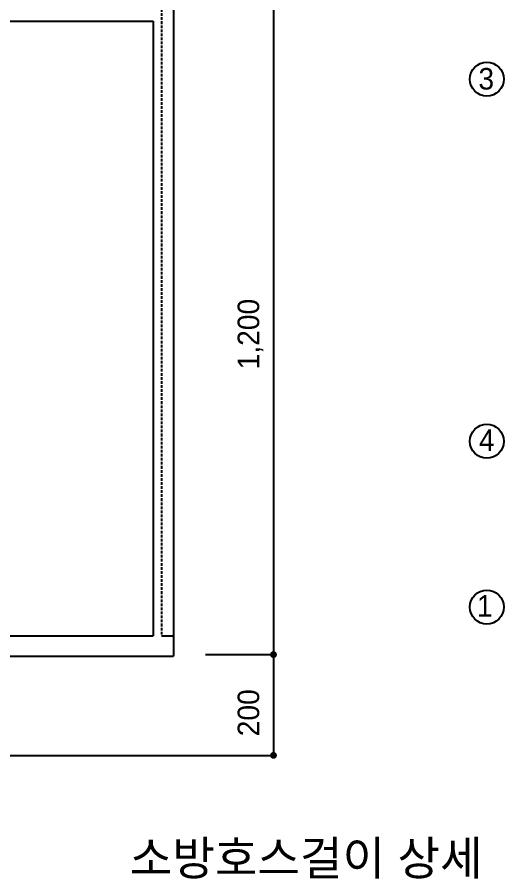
# Model space of a CAD drawing. Header units: millimetres. Extents: x 0 to 42050, y 0 to 29700.
# Drawn here: x 9354 to 11613, y 16228 to 20224 of the extents above; entities that cross this region are included whole.
import ezdxf
from ezdxf.enums import TextEntityAlignment as Align

# ---------------------------------------------------------------- set-up
doc = ezdxf.new("R2010")
doc.units = ezdxf.units.MM
doc.header["$LTSCALE"] = 50
doc.linetypes.add('HIDDEN', pattern=[0.375, 0.25, -0.125])
for name, color, linetype in [('DIM', 7, 'Continuous'), ('FON-T', 2, 'Continuous'), ('FONT', 3, 'Continuous'), ('PIPE', 3, 'Continuous'), ('PV-451', 7, 'Continuous')]:
    doc.layers.add(name, color=color, linetype=linetype)
doc.styles.add('돋움', font='')
doc.styles.get('돋움').set_extended_font_data('Dotum')

msp = doc.modelspace()

# ---------------------------------------------------------------- linework, layer by layer
at = {"layer": 'DIM'}
for p, q in [((10544, 21077.2), (10544, 16800.6)), ((10229, 17268.1), (10544, 17268.1)), ((8033.8, 16800.6), (10544, 16800.6))]:
    msp.add_line(p, q, dxfattribs=at)
at = {"layer": 'DIM', "const_width": 15.8}
for points in [[(10536.1, 17268.1, 1), (10551.9, 17268.1, 1)], [(10536.1, 16800.6, 1), (10551.9, 16800.6, 1)]]:
    msp.add_lwpolyline(points, format="xyb", close=True, dxfattribs=at)
at = {"layer": 'DIM'}
for centre in [(11534.6, 19937.2), (11534.6, 18257.4), (11534.6, 17488.7)]:
    msp.add_circle(centre, 78.8, dxfattribs=at)
at = {"layer": 'PIPE'}
for p, q in [((10079.4, 21087.4), (10079.4, 17260.2)), ((10079.6, 21087.4), (10079.6, 17260.2)), ((8126.6, 20205.4), (9985.1, 20205.4)), ((9985.1, 20205.4), (9985.1, 17354.7)), ((8126.6, 17354.7), (9985.1, 17354.7)), ((8032.1, 17260.2), (10079.6, 17260.2))]:
    msp.add_line(p, q, dxfattribs=at)
at = {"layer": 'PV-451', "linetype": 'HIDDEN'}
for p, q in [((10024.3, 20992.9), (10024.3, 17354.7)), ((10079.4, 20992.9), (10079.4, 17354.7))]:
    msp.add_line(p, q, dxfattribs=at)
at = {"layer": 'PV-451'}
msp.add_line((10024.3, 17354.7), (10079.4, 17354.7), dxfattribs=at)

# ---------------------------------------------------------------- texts
at = {"layer": 'FON-T', "style": '돋움'}
msp.add_text('소방호스걸이 상세', height=157.5, dxfattribs=at).set_placement((9876.6, 16245.4))
at = {"layer": 'FONT', "style": '돋움'}
for s, p in [('3', (11531.9, 19888.9)), ('4', (11534.3, 18213)), ('1', (11524.9, 17444.3))]:
    msp.add_text(s, height=100, dxfattribs=at).set_placement(p, align=Align.CENTER)
for s, p in [('1,200', (10477.5, 18590.9)), ('200', (10477.5, 16889.2))]:
    msp.add_text(s, height=100, rotation=90, dxfattribs=at).set_placement(p)

doc.saveas('drawing.dxf')
